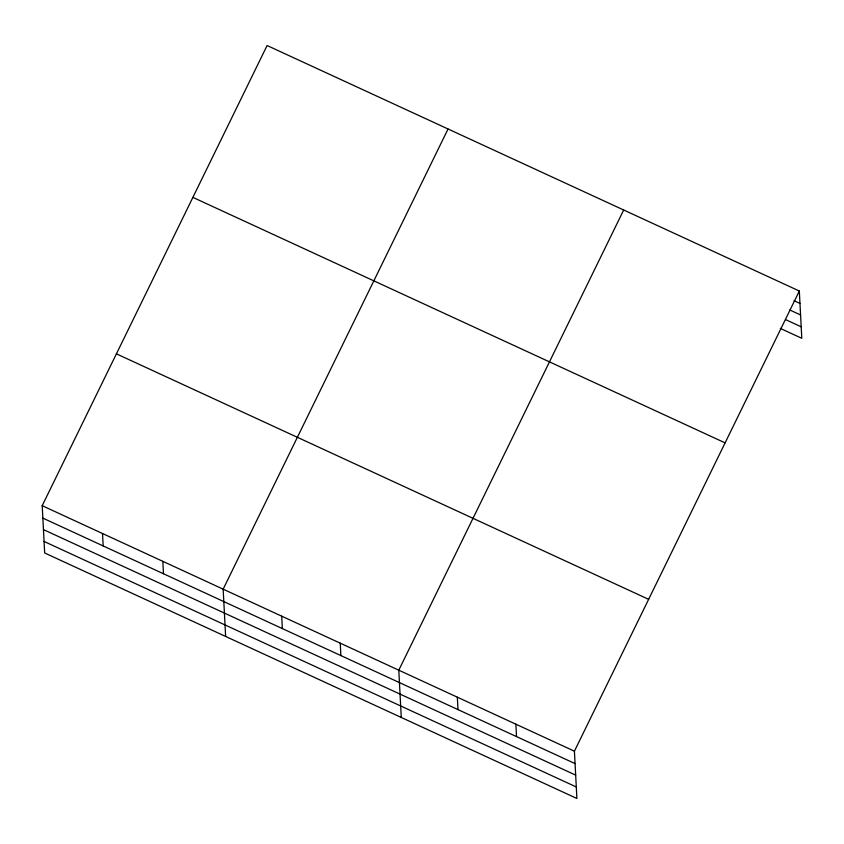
<?xml version="1.0" encoding="UTF-8"?>
<svg xmlns="http://www.w3.org/2000/svg" width="844" height="844" viewBox="0 0 844 844"><rect width="100%" height="100%" fill="white"/><g stroke="black" fill="none" stroke-linecap="round" stroke-linejoin="round"><path stroke-width="1.27" d="M799.321 291.022L574.416 751.192L576.895 798.477L44.679 552.978L42.2 505.693L267.105 45.523L799.321 291.022L801.8 338.307L780.299 328.39M448.058 128.995L223.154 589.165L225.633 636.45M623.684 210.008L398.79 670.178L401.269 717.463M794.004 300.686L799.975 303.439M789.826 309.991L800.576 314.949M785.669 319.644L801.199 326.807M192.886 197.38L725.101 442.878M116.419 353.836L648.635 599.335M42.2 505.693L574.416 751.192M42.854 518.111L575.07 763.609M43.455 529.61L575.671 775.119M44.078 541.468L576.294 786.967M515.874 724.184L516.528 736.601M457.332 697.176L457.986 709.604M340.248 643.17L340.892 655.588M281.696 616.162L282.35 628.58M162.839 561.334L163.483 573.751M102.514 533.513L103.168 545.931"/></g></svg>
